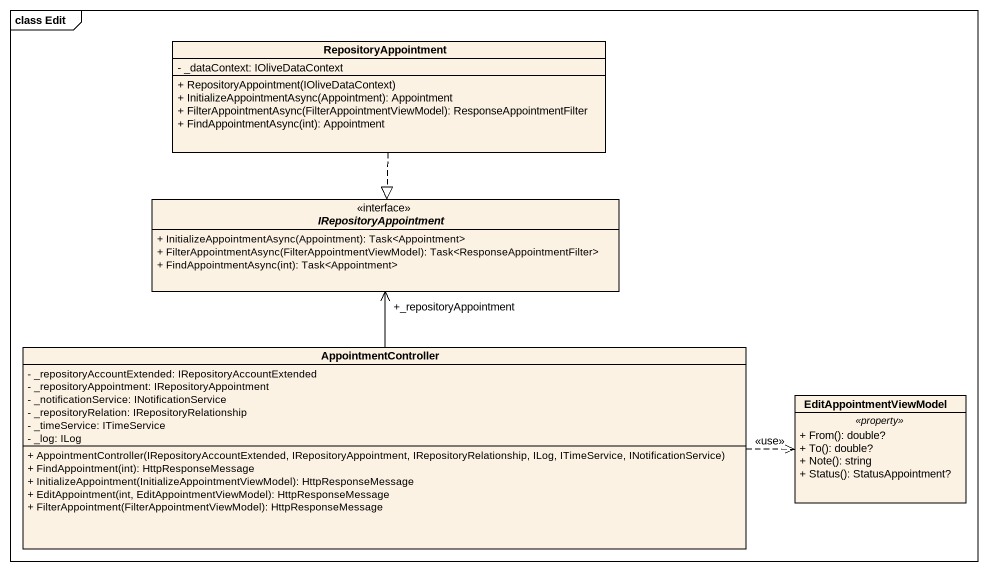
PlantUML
@startuml
mainframe class Edit
hide circle
hide empty members
skinparam classAttributeIconSize 0
class RepositoryAppointment {
  - _dataContext: IOliveDataContext
  + RepositoryAppointment(IOliveDataContext)
  + InitializeAppointmentAsync(Appointment): Appointment
  + FilterAppointmentAsync(FilterAppointmentViewModel): ResponseAppointmentFilter
  + FindAppointmentAsync(int): Appointment
}
interface IRepositoryAppointment {
  + InitializeAppointmentAsync(Appointment): Task<Appointment>
  + FilterAppointmentAsync(FilterAppointmentViewModel): Task<ResponseAppointmentFilter>
  + FindAppointmentAsync(int): Task<Appointment>
}
class AppointmentController {
  - _repositoryAccountExtended: IRepositoryAccountExtended
  - _repositoryAppointment: IRepositoryAppointment
  - _notificationService: INotificationService
  - _repositoryRelation: IRepositoryRelationship
  - _timeService: ITimeService
  - _log: ILog
  + AppointmentController(IRepositoryAccountExtended, IRepositoryAppointment, IRepositoryRelationship, ILog, ITimeService, INotificationService)
  + FindAppointment(int): HttpResponseMessage
  + InitializeAppointment(InitializeAppointmentViewModel): HttpResponseMessage
  + EditAppointment(int, EditAppointmentViewModel): HttpResponseMessage
  + FilterAppointment(FilterAppointmentViewModel): HttpResponseMessage
}
class EditAppointmentViewModel {
  .. <<property>> ..
  + From(): double?
  + To(): double?
  + Note(): string
  + Status(): StatusAppointment?
}
RepositoryAppointment ..|> IRepositoryAppointment
AppointmentController -up-> "+_repositoryAppointment" IRepositoryAppointment
AppointmentController .right.> EditAppointmentViewModel : <<use>>
@enduml
